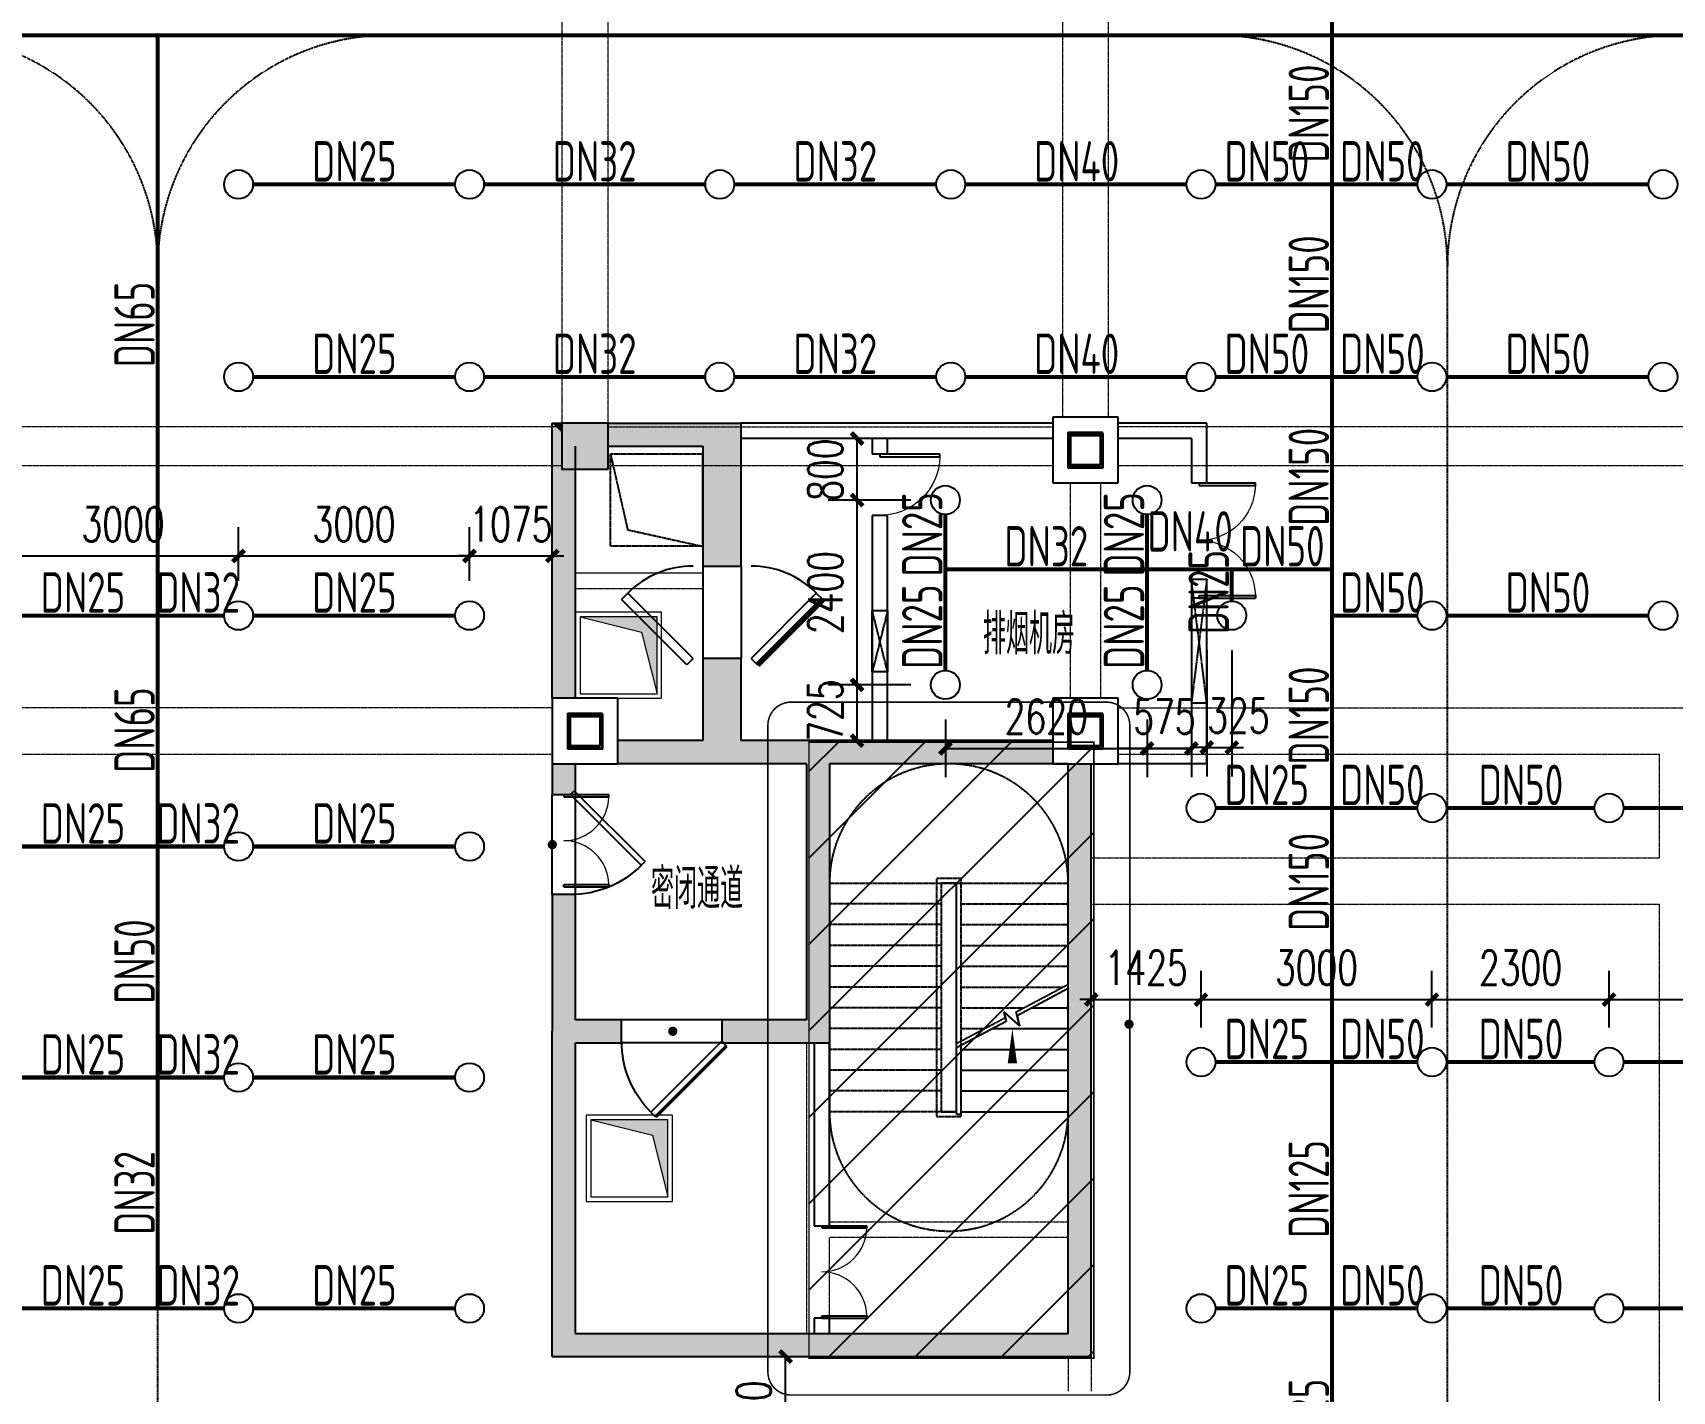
# Model space of a CAD drawing. Extents: x 6824721 to 16538177, y 2478193 to 6665639.
# Drawn here: x 8844542 to 8865834, y 2922876 to 2940521 of the extents above; entities that cross this region are included whole.
import ezdxf

# ---------------------------------------------------------------- set-up
doc = ezdxf.new("R2010")
doc.units = 0
doc.header["$LTSCALE"] = 10
for name, pattern in [('__DASH', [0.35, 0.25, -0.1]), ('CONTINOUS', [0]), ('DASH', [0.35, 0.25, -0.1])]:
    doc.linetypes.add(name, pattern=pattern)
for name, color, linetype in [('0-wo', 8, 'Continuous'), ('A-PUB_HATCH', 8, 'Continuous'), ('DOOR_FIRE', 4, 'Continuous'), ('PUB_HATCH', 8, 'Continuous'), ('R_人防洗消集水坑', 32, 'Continuous'), ('S-梁-实线', 4, 'CONTINOUS'), ('S-梁-虚线', 4, 'DASH'), ('W-EQUIP_喷头', 7, 'Continuous'), ('W-PIPE-喷淋中', 6, 'Continuous'), ('W-TEXT_喷淋', 7, 'Continuous'), ('W-TWT_DIM', 3, 'Continuous'), ('画水辅助', 6, 'Continuous')]:
    doc.layers.add(name, color=color, linetype=linetype)
doc.layers.add('钢梁', color=141, linetype='Continuous', lineweight=18)
doc.styles.add('8B2_02', font='tssdeng.shx', dxfattribs={"width": 0.7, "bigfont": 'TSSDCHN.shx'})
doc.styles.add('_TCH_DIM_T3', font='SIMPLEX', dxfattribs={"width": 0.705882, "bigfont": 'GBCBIG'})
doc.dimstyles.new('_TWT_ARCH&&150', dxfattribs={"dimtxt": 446.25, "dimasz": 150, "dimexe": 375, "dimexo": 450, "dimgap": 189.375, "dimtad": 1, "dimdec": 0, "dimzin": 0, "dimdsep": 46, "dimtxsty": '_TCH_DIM_T3', "dimblk": 'ARCHTICK', "dimcen": 0.09, "dimclrt": 7, "dimazin": 2, "dimtfac": 1, "dimtdec": 0, "dimtix": 1, "dimtmove": 2, "dimatfit": 3, "dimfxl": 0, "dimtolj": 1, "dimtzin": 0, "dimarcsym": 0})

# ---------------------------------------------------------------- blocks, each defined once
blk = doc.blocks.new('洗消污水集水坑')
at = {"layer": 'R_人防洗消集水坑', "lineweight": 15}
h = blk.add_hatch(color=256, dxfattribs=at)
h.dxf.hatch_style = 1
h.paths.add_polyline_path([(161254, 16997), (162054, 17197), (161054, 17197), (161054, 16197)])
for points in [[(162114, 17257), (160994, 17257), (160994, 16137), (162114, 16137)], [(162054, 17197), (161054, 17197), (161054, 16197), (162054, 16197)]]:
    blk.add_lwpolyline(points, close=True, dxfattribs=at)
blk.add_lwpolyline([(161054, 16197), (161254, 16997), (162054, 17197)], dxfattribs=at)
blk = doc.blocks.new('洗消坑')
at = {"layer": 'R_人防洗消集水坑', "lineweight": 15, "rotation": 270}
for p in [(104188, -142811), (104328, -149346)]:
    blk.add_blockref('洗消污水集水坑', p, dxfattribs=at)
blk = doc.blocks.new('A$C49515278')
at = {"layer": 'A-PUB_HATCH', "linetype": 'DASH'}
for p, q in [((1550, 3100), (0, 3100)), ((0, 3100), (0, 0)), ((2865, 3100), (1550, 3100)), ((1550, 0), (1550, 3100)), ((1820, 1710), (1820, 3100)), ((2090, 1710), (2090, 3100)), ((2360, 1710), (2360, 3100)), ((2630, 1710), (2630, 3100)), ((3222, 2425), (2865, 3100)), ((2900, 1710), (2900, 3033)), ((3170, 1710), (3170, 2523)), ((3404, 2467), (3222, 2425)), ((3224, 2267), (3404, 2467)), ((3297, 2284), (3224, 2267)), ((3632, 1650), (3297, 2284)), ((3440, 1710), (3440, 2013)), ((4580, 1710), (1490, 1710)), ((1490, 1710), (1490, 1390)), ((4580, 1390), (4580, 1710)), ((3632, 1650), (1550, 1650)), ((4520, 1650), (1550, 1650)), ((1550, 1650), (1550, 1450)), ((4520, 1650), (3745, 1650)), ((4520, 1450), (4520, 1650)), ((4520, 1650), (4520, 1450)), ((1490, 1390), (4580, 1390)), ((1550, 1450), (4520, 1450)), ((1550, 1450), (4520, 1450)), ((1820, 1450), (1820, 0)), ((2090, 1450), (2090, 0)), ((2360, 1450), (2360, 0)), ((2630, 1450), (2630, 0)), ((2900, 1450), (2900, 0)), ((3170, 1450), (3170, 0)), ((3440, 1450), (3440, 0)), ((3710, 1450), (3710, 0)), ((3980, 1450), (3980, 0)), ((4250, 1450), (4250, 0)), ((4520, 1450), (4520, 0)), ((0, 0), (1550, 0)), ((1550, 0), (4520, 0))]:
    blk.add_line(p, q, dxfattribs=at)
blk = doc.blocks.new('A$C405108C4')
at = {"color": 252, "linetype": 'DASH'}
for points in [[(151225, -10733), (151025, -12333)], [(151225, -12333), (151025, -10733)], [(147080, -11133), (146880, -11933)], [(147080, -11933), (146880, -11133)]]:
    blk.add_lwpolyline(points, dxfattribs=at)
at = {"layer": '画水辅助', "color": 4}
for points in [[(151025, -12333), (151225, -12333), (151225, -10733), (151025, -10733)], [(146880, -11133), (147080, -11133), (147080, -11933), (146880, -11933)]]:
    blk.add_lwpolyline(points, close=True, dxfattribs=at)
blk = doc.blocks.new('$DorLib2D$00000002')
for p, q in [((-0.5, 0), (-0.5, 0.4875)), ((-0.475, 0.4875), (-0.5, 0.4875)), ((-0.475, 0), (-0.475, 0.4875)), ((0.475, 0), (0.475, 0.4875)), ((0.475, 0.4875), (0.5, 0.4875)), ((0.5, 0), (0.5, 0.4875)), ((-0.5, 0), (-0.475, 0)), ((0.5, 0), (0.475, 0))]:
    blk.add_line(p, q)
at = {"lineweight": 13}
for centre, start, end in [((-0.4875, 0), 0, 88.53072), ((0.4875, 0), 91.46928, 180)]:
    blk.add_arc(centre, 0.4875, start, end, dxfattribs=at)
blk = doc.blocks.new('A$C732B02E5')
at = {"layer": 'DOOR_FIRE', "xscale": -1200, "yscale": -1200, "zscale": 100, "rotation": 90}
blk.add_blockref('$DorLib2D$00000002', (0, -600), dxfattribs=at)
blk = doc.blocks.new('$DorLib2D$00000081')
for p, q in [((-0.207, 0.774), (-0.169, 0.811)), ((0.5, 0.067), (-0.207, 0.774)), ((0.538, 0.104), (-0.169, 0.811)), ((0.5, 0.067), (0.538, 0.104))]:
    blk.add_line(p, q)
blk.add_arc((0.5, 0.067), 1, 135, 180)
blk = doc.blocks.new('_FZH')
blk.add_lwpolyline([(-0.5, -0.5), (0.5, -0.5), (0.5, 0.5), (-0.5, 0.5)], close=True)
at = {"layer": 'PUB_HATCH'}
blk.add_solid([(-0.5, -0.5), (0.5, -0.5), (-0.5, 0.5), (0.5, 0.5)], dxfattribs=at)
blk = doc.blocks.new('$DorLib2D$00000084')
for p, q in [((-0.207, 0.807), (-0.16, 0.854)), ((0.5, 0.1), (-0.207, 0.807)), ((0.5, 0.1), (0.547, 0.147))]:
    blk.add_line(p, q)
at = {"const_width": 0.0333}
blk.add_lwpolyline([(0.547, 0.147), (-0.16, 0.854)], dxfattribs=at)
blk.add_arc((0.5, 0.1), 1, 135, 180)
blk = doc.blocks.new('$DorLib2D$00000075')
for p, q in [((-0.207, 1.02), (-0.136, 1.09)), ((0.5, 0.313), (-0.207, 1.02)), ((0.5, 0.313), (0.571, 0.383)), ((0.5, -0.313), (-0.207, -1.02)), ((0.5, -0.313), (0.571, -0.383)), ((0.571, -0.383), (-0.136, -1.09)), ((-0.207, -1.02), (-0.136, -1.09))]:
    blk.add_line(p, q)
at = {"const_width": 0.0625}
blk.add_lwpolyline([(0.571, 0.383), (-0.136, 1.09)], dxfattribs=at)
for centre, start, end in [((0.5, 0.313), 135, 180), ((0.5, -0.313), 180, 225)]:
    blk.add_arc(centre, 1, start, end)
blk = doc.blocks.new('$DorLib2D$00000001')
for p, q in [((0.45, 0.975), (0.5, 0.975)), ((0.45, 0), (0.45, 0.975)), ((0.5, 0), (0.5, 0.975)), ((0.5, 0), (0.45, 0))]:
    blk.add_line(p, q)
at = {"lineweight": 13}
blk.add_arc((0.475, 0), 0.975, 91.4693, 180, dxfattribs=at)
blk = doc.blocks.new('jkytk')
h = blk.add_hatch()
h.set_pattern_fill('ANSI31', color=252, scale=500)
h.set_pattern_definition([(45, (8493122.4, 3120586.9), (-561.266, 561.266), [])])
h.paths.add_polyline_path([(8552939, 2931952), (8549239, 2931952), (8549239, 2939952), (8552939, 2939952)])
at = {"color": 1, "const_width": 20}
blk.add_lwpolyline([(8552939, 2931952), (8549239, 2931952), (8549239, 2939952), (8552939, 2939952)], close=True, dxfattribs=at)
blk = doc.blocks.new('LIANGMOBAN')
at = {"layer": 'S-梁-实线', "lineweight": 18}
blk.add_line((1983771, 219528), (1982116, 219528), dxfattribs=at)
at = {"layer": 'S-梁-虚线', "color": 8, "lineweight": 18}
for p, q in [((1981941, 229878), (1981941, 221478)), ((1982541, 221478), (1982541, 229878)), ((1988441, 229878), (1988441, 221553)), ((1989041, 221553), (1989041, 229878)), ((1981941, 221428), (1973541, 221428)), ((1982541, 221428), (1988316, 221428)), ((1997316, 221428), (1989166, 221428)), ((1973541, 220928), (1981941, 220928)), ((1982541, 220928), (1988316, 220928)), ((1989166, 220928), (1997316, 220928)), ((1988541, 220703), (1988541, 217903)), ((1988941, 217903), (1988941, 220703)), ((1983771, 219622), (1983771, 219528)), ((1984271, 219622), (1984271, 218422)), ((1982116, 219328), (1983771, 219328)), ((1983771, 219328), (1983771, 218422)), ((1981816, 217778), (1973666, 217778)), ((1989166, 217778), (1997441, 217778)), ((1973666, 217178), (1981816, 217178)), ((1989166, 217178), (1996191, 217178)), ((1996191, 217178), (1996191, 215828)), ((1981816, 216653), (1981816, 215353)), ((1982116, 215353), (1982116, 216653)), ((1996191, 215828), (1988816, 215828)), ((1988816, 215228), (1996191, 215228)), ((1996191, 215228), (1996191, 208778)), ((1984016, 213728), (1982716, 213728)), ((1982716, 213428), (1984016, 213428)), ((1985116, 213428), (1985116, 209653)), ((1985416, 211103), (1985416, 213428)), ((1985416, 211103), (1988516, 211103)), ((1985416, 209653), (1985416, 210903)), ((1985416, 210903), (1988516, 210903)), ((1988516, 209353), (1988516, 208903)), ((1988816, 209353), (1988816, 208903))]:
    blk.add_line(p, q, dxfattribs=at)
blk = doc.blocks.new('_ArchTick')
at = {"color": 0, "linetype": 'ByBlock', "const_width": 0.4}
blk.add_lwpolyline([(-0.5, -0.5), (0.5, 0.5)], dxfattribs=at)
blk = doc.blocks.new('*D548')
at = {"layer": 'Defpoints', "color": 0, "transparency": 16777216}
for p in [(8859789, 2932951), (8860114, 2932951), (8860114, 2931238)]:
    blk.add_point(p, dxfattribs=at)
at = {"layer": 'W-TWT_DIM', "color": 0, "lineweight": -2, "transparency": 16777216}
for p, q in [((8859789, 2932501), (8859789, 2930863)), ((8860114, 2932501), (8860114, 2930863)), ((8859789, 2931238), (8859639, 2931238)), ((8859789, 2931238), (8860114, 2931238)), ((8860114, 2931238), (8860264, 2931238))]:
    blk.add_line(p, q, dxfattribs=at)
at = {"layer": 'W-TWT_DIM', "color": 0, "lineweight": -2, "transparency": 16777216, "xscale": 150, "yscale": 150, "zscale": 150}
blk.add_blockref('_ArchTick', (8859789, 2931238), dxfattribs=at)
at = {"layer": 'W-TWT_DIM', "color": 0, "lineweight": -2, "transparency": 16777216, "xscale": 150, "yscale": 150, "zscale": 150, "rotation": 180}
blk.add_blockref('_ArchTick', (8860114, 2931238), dxfattribs=at)
at = {"layer": 'W-TWT_DIM', "color": 7, "transparency": 16777216, "insert": (8860199, 2931650), "char_height": 446.2, "attachment_point": 5, "style": '_TCH_DIM_T3'}
blk.add_mtext('\\A1;325', dxfattribs=at)
blk = doc.blocks.new('*D549')
at = {"layer": 'Defpoints', "color": 0, "transparency": 16777216}
for p in [(8856394, 2932051), (8859014, 2932051), (8859014, 2931226)]:
    blk.add_point(p, dxfattribs=at)
at = {"layer": 'W-TWT_DIM', "color": 0, "lineweight": -2, "transparency": 16777216}
for p, q in [((8856394, 2931601), (8856394, 2930851)), ((8859014, 2931601), (8859014, 2930851)), ((8856394, 2931226), (8859014, 2931226))]:
    blk.add_line(p, q, dxfattribs=at)
at = {"layer": 'W-TWT_DIM', "color": 0, "lineweight": -2, "transparency": 16777216, "xscale": 150, "yscale": 150, "zscale": 150, "rotation": 180}
blk.add_blockref('_ArchTick', (8856394, 2931226), dxfattribs=at)
at = {"layer": 'W-TWT_DIM', "color": 0, "lineweight": -2, "transparency": 16777216, "xscale": 150, "yscale": 150, "zscale": 150}
blk.add_blockref('_ArchTick', (8859014, 2931226), dxfattribs=at)
at = {"layer": 'W-TWT_DIM', "color": 7, "transparency": 16777216, "insert": (8857704, 2931639), "char_height": 446.2, "attachment_point": 5, "style": '_TCH_DIM_T3'}
blk.add_mtext('\\A1;2620', dxfattribs=at)
blk = doc.blocks.new('*D550')
at = {"layer": 'Defpoints', "color": 0, "transparency": 16777216}
for p in [(8859014, 2932051), (8859589, 2932051), (8859589, 2931226)]:
    blk.add_point(p, dxfattribs=at)
at = {"layer": 'W-TWT_DIM', "color": 0, "lineweight": -2, "transparency": 16777216}
for p, q in [((8859014, 2931601), (8859014, 2930851)), ((8859589, 2931601), (8859589, 2930851)), ((8859014, 2931226), (8859589, 2931226))]:
    blk.add_line(p, q, dxfattribs=at)
at = {"layer": 'W-TWT_DIM', "color": 0, "lineweight": -2, "transparency": 16777216, "xscale": 150, "yscale": 150, "zscale": 150, "rotation": 180}
blk.add_blockref('_ArchTick', (8859014, 2931226), dxfattribs=at)
at = {"layer": 'W-TWT_DIM', "color": 0, "lineweight": -2, "transparency": 16777216, "xscale": 150, "yscale": 150, "zscale": 150}
blk.add_blockref('_ArchTick', (8859589, 2931226), dxfattribs=at)
at = {"layer": 'W-TWT_DIM', "color": 7, "transparency": 16777216, "insert": (8859239, 2931639), "char_height": 446.2, "attachment_point": 5, "style": '_TCH_DIM_T3'}
blk.add_mtext('\\A1;575', dxfattribs=at)
blk = doc.blocks.new('*D853')
at = {"layer": 'Defpoints', "color": 0, "transparency": 16777216}
for p in [(8859714, 2927963), (8858289, 2927151), (8859714, 2927151)]:
    blk.add_point(p, dxfattribs=at)
at = {"layer": 'W-TWT_DIM', "color": 0, "lineweight": -2, "transparency": 16777216}
for p, q in [((8858289, 2927601), (8858289, 2928338)), ((8859714, 2927601), (8859714, 2928338)), ((8858289, 2927963), (8858139, 2927963)), ((8858289, 2927963), (8859714, 2927963)), ((8859714, 2927963), (8859864, 2927963))]:
    blk.add_line(p, q, dxfattribs=at)
at = {"layer": 'W-TWT_DIM', "color": 0, "lineweight": -2, "transparency": 16777216, "xscale": 150, "yscale": 150, "zscale": 150}
blk.add_blockref('_ArchTick', (8858289, 2927963), dxfattribs=at)
at = {"layer": 'W-TWT_DIM', "color": 0, "lineweight": -2, "transparency": 16777216, "xscale": 150, "yscale": 150, "zscale": 150, "rotation": 180}
blk.add_blockref('_ArchTick', (8859714, 2927963), dxfattribs=at)
at = {"layer": 'W-TWT_DIM', "color": 7, "transparency": 16777216, "insert": (8859002, 2928376), "char_height": 446.2, "attachment_point": 5, "style": '_TCH_DIM_T3'}
blk.add_mtext('\\A1;1425', dxfattribs=at)
blk = doc.blocks.new('*D854')
at = {"layer": 'Defpoints', "color": 0, "transparency": 16777216}
for p in [(8862714, 2927963), (8859714, 2927151), (8862714, 2927151)]:
    blk.add_point(p, dxfattribs=at)
at = {"layer": 'W-TWT_DIM', "color": 0, "lineweight": -2, "transparency": 16777216}
for p, q in [((8859714, 2927601), (8859714, 2928338)), ((8862714, 2927601), (8862714, 2928338)), ((8859714, 2927963), (8862714, 2927963))]:
    blk.add_line(p, q, dxfattribs=at)
at = {"layer": 'W-TWT_DIM', "color": 0, "lineweight": -2, "transparency": 16777216, "xscale": 150, "yscale": 150, "zscale": 150, "rotation": 180}
blk.add_blockref('_ArchTick', (8859714, 2927963), dxfattribs=at)
at = {"layer": 'W-TWT_DIM', "color": 0, "lineweight": -2, "transparency": 16777216, "xscale": 150, "yscale": 150, "zscale": 150}
blk.add_blockref('_ArchTick', (8862714, 2927963), dxfattribs=at)
at = {"layer": 'W-TWT_DIM', "color": 7, "transparency": 16777216, "insert": (8861214, 2928376), "char_height": 446.2, "attachment_point": 5, "style": '_TCH_DIM_T3'}
blk.add_mtext('\\A1;3000', dxfattribs=at)
blk = doc.blocks.new('*D855')
at = {"layer": 'Defpoints', "color": 0, "transparency": 16777216}
for p in [(8865014, 2927963), (8862714, 2927151), (8865014, 2927151)]:
    blk.add_point(p, dxfattribs=at)
at = {"layer": 'W-TWT_DIM', "color": 0, "lineweight": -2, "transparency": 16777216}
for p, q in [((8862714, 2927601), (8862714, 2928338)), ((8865014, 2927601), (8865014, 2928338)), ((8862714, 2927963), (8865014, 2927963))]:
    blk.add_line(p, q, dxfattribs=at)
at = {"layer": 'W-TWT_DIM', "color": 0, "lineweight": -2, "transparency": 16777216, "xscale": 150, "yscale": 150, "zscale": 150, "rotation": 180}
blk.add_blockref('_ArchTick', (8862714, 2927963), dxfattribs=at)
at = {"layer": 'W-TWT_DIM', "color": 0, "lineweight": -2, "transparency": 16777216, "xscale": 150, "yscale": 150, "zscale": 150}
blk.add_blockref('_ArchTick', (8865014, 2927963), dxfattribs=at)
at = {"layer": 'W-TWT_DIM', "color": 7, "transparency": 16777216, "insert": (8863864, 2928376), "char_height": 446.2, "attachment_point": 5, "style": '_TCH_DIM_T3'}
blk.add_mtext('\\A1;2300', dxfattribs=at)
blk = doc.blocks.new('*D856')
at = {"layer": 'Defpoints', "color": 0, "transparency": 16777216}
for p in [(8868314, 2927963), (8865014, 2927151), (8868314, 2927151)]:
    blk.add_point(p, dxfattribs=at)
at = {"layer": 'W-TWT_DIM', "color": 0, "lineweight": -2, "transparency": 16777216}
for p, q in [((8865014, 2927601), (8865014, 2928338)), ((8868314, 2927601), (8868314, 2928338)), ((8865014, 2927963), (8868314, 2927963))]:
    blk.add_line(p, q, dxfattribs=at)
at = {"layer": 'W-TWT_DIM', "color": 0, "lineweight": -2, "transparency": 16777216, "xscale": 150, "yscale": 150, "zscale": 150, "rotation": 180}
blk.add_blockref('_ArchTick', (8865014, 2927963), dxfattribs=at)
at = {"layer": 'W-TWT_DIM', "color": 0, "lineweight": -2, "transparency": 16777216, "xscale": 150, "yscale": 150, "zscale": 150}
blk.add_blockref('_ArchTick', (8868314, 2927963), dxfattribs=at)
at = {"layer": 'W-TWT_DIM', "color": 7, "transparency": 16777216, "insert": (8866664, 2928376), "char_height": 446.2, "attachment_point": 5, "style": '_TCH_DIM_T3'}
blk.add_mtext('\\A1;3300', dxfattribs=at)
blk = doc.blocks.new('*D1205')
at = {"layer": 'Defpoints', "color": 0, "transparency": 16777216}
for p in [(8855247, 2935251), (8856394, 2935251), (8856394, 2934451)]:
    blk.add_point(p, dxfattribs=at)
at = {"layer": 'W-TWT_DIM', "color": 0, "lineweight": -2, "transparency": 16777216}
for p, q in [((8855944, 2935251), (8854872, 2935251)), ((8855247, 2934451), (8855247, 2935251)), ((8855944, 2934451), (8854872, 2934451))]:
    blk.add_line(p, q, dxfattribs=at)
at = {"layer": 'W-TWT_DIM', "color": 0, "lineweight": -2, "transparency": 16777216, "xscale": 150, "yscale": 150, "zscale": 150}
for p, rotation in [((8855247, 2935251), 90), ((8855247, 2934451), 270)]:
    blk.add_blockref('_ArchTick', p, dxfattribs=dict(at, rotation=rotation))
at = {"layer": 'W-TWT_DIM', "color": 7, "transparency": 16777216, "insert": (8854835, 2934846), "char_height": 446.2, "attachment_point": 5, "rotation": 90, "style": '_TCH_DIM_T3'}
blk.add_mtext('\\A1;800', dxfattribs=at)
blk = doc.blocks.new('*D1206')
at = {"layer": 'Defpoints', "color": 0, "transparency": 16777216}
for p in [(8855247, 2934451), (8856394, 2934451), (8856394, 2932051)]:
    blk.add_point(p, dxfattribs=at)
at = {"layer": 'W-TWT_DIM', "color": 0, "lineweight": -2, "transparency": 16777216}
for p, q in [((8855944, 2934451), (8854872, 2934451)), ((8855247, 2932051), (8855247, 2934451)), ((8855944, 2932051), (8854872, 2932051))]:
    blk.add_line(p, q, dxfattribs=at)
at = {"layer": 'W-TWT_DIM', "color": 0, "lineweight": -2, "transparency": 16777216, "xscale": 150, "yscale": 150, "zscale": 150}
for p, rotation in [((8855247, 2934451), 90), ((8855247, 2932051), 270)]:
    blk.add_blockref('_ArchTick', p, dxfattribs=dict(at, rotation=rotation))
at = {"layer": 'W-TWT_DIM', "color": 7, "transparency": 16777216, "insert": (8854835, 2933251), "char_height": 446.2, "attachment_point": 5, "rotation": 90, "style": '_TCH_DIM_T3'}
blk.add_mtext('\\A1;2400', dxfattribs=at)
blk = doc.blocks.new('*D1207')
at = {"layer": 'Defpoints', "color": 0, "transparency": 16777216}
for p in [(8855247, 2932051), (8856394, 2932051), (8856394, 2931326)]:
    blk.add_point(p, dxfattribs=at)
at = {"layer": 'W-TWT_DIM', "color": 0, "lineweight": -2, "transparency": 16777216}
for p, q in [((8855944, 2932051), (8854872, 2932051)), ((8855247, 2931326), (8855247, 2932051)), ((8855944, 2931326), (8854872, 2931326))]:
    blk.add_line(p, q, dxfattribs=at)
at = {"layer": 'W-TWT_DIM', "color": 0, "lineweight": -2, "transparency": 16777216, "xscale": 150, "yscale": 150, "zscale": 150}
for p, rotation in [((8855247, 2932051), 90), ((8855247, 2931326), 270)]:
    blk.add_blockref('_ArchTick', p, dxfattribs=dict(at, rotation=rotation))
at = {"layer": 'W-TWT_DIM', "color": 7, "transparency": 16777216, "insert": (8854835, 2931718), "char_height": 446.2, "attachment_point": 5, "rotation": 90, "style": '_TCH_DIM_T3'}
blk.add_mtext('\\A1;725', dxfattribs=at)
blk = doc.blocks.new('*D1219')
at = {"layer": 'Defpoints', "color": 0, "transparency": 16777216}
for p in [(8854103, 2923326), (8854319, 2923326), (8854103, 2921626)]:
    blk.add_point(p, dxfattribs=at)
at = {"layer": 'W-TWT_DIM', "color": 0, "lineweight": -2, "transparency": 16777216}
for p, q in [((8854319, 2921626), (8854319, 2923326)), ((8854553, 2923326), (8854694, 2923326)), ((8854553, 2921626), (8854694, 2921626))]:
    blk.add_line(p, q, dxfattribs=at)
at = {"layer": 'W-TWT_DIM', "color": 0, "lineweight": -2, "transparency": 16777216, "xscale": 150, "yscale": 150, "zscale": 150}
for p, rotation in [((8854319, 2923326), 90), ((8854319, 2921626), 270)]:
    blk.add_blockref('_ArchTick', p, dxfattribs=dict(at, rotation=rotation))
at = {"layer": 'W-TWT_DIM', "color": 7, "transparency": 16777216, "insert": (8853906, 2922476), "char_height": 446.2, "attachment_point": 5, "rotation": 90, "style": '_TCH_DIM_T3'}
blk.add_mtext('\\A1;1700', dxfattribs=at)
blk = doc.blocks.new('*D1581')
at = {"layer": 'Defpoints', "color": 0, "transparency": 16777216}
for p in [(8851289, 2933725), (8850214, 2932951), (8851289, 2932951)]:
    blk.add_point(p, dxfattribs=at)
at = {"layer": 'W-TWT_DIM', "color": 0, "lineweight": -2, "transparency": 16777216}
for p, q in [((8850214, 2933401), (8850214, 2934100)), ((8851289, 2933401), (8851289, 2934100)), ((8850214, 2933725), (8850064, 2933725)), ((8850214, 2933725), (8851289, 2933725)), ((8851289, 2933725), (8851439, 2933725))]:
    blk.add_line(p, q, dxfattribs=at)
at = {"layer": 'W-TWT_DIM', "color": 0, "lineweight": -2, "transparency": 16777216, "xscale": 150, "yscale": 150, "zscale": 150}
blk.add_blockref('_ArchTick', (8850214, 2933725), dxfattribs=at)
at = {"layer": 'W-TWT_DIM', "color": 0, "lineweight": -2, "transparency": 16777216, "xscale": 150, "yscale": 150, "zscale": 150, "rotation": 180}
blk.add_blockref('_ArchTick', (8851289, 2933725), dxfattribs=at)
at = {"layer": 'W-TWT_DIM', "color": 7, "transparency": 16777216, "insert": (8850752, 2934137), "char_height": 446.2, "attachment_point": 5, "style": '_TCH_DIM_T3'}
blk.add_mtext('\\A1;1075', dxfattribs=at)
blk = doc.blocks.new('*D1582')
at = {"layer": 'Defpoints', "color": 0, "transparency": 16777216}
for p in [(8850214, 2933725), (8847214, 2932951), (8850214, 2932951)]:
    blk.add_point(p, dxfattribs=at)
at = {"layer": 'W-TWT_DIM', "color": 0, "lineweight": -2, "transparency": 16777216}
for p, q in [((8847214, 2933401), (8847214, 2934100)), ((8850214, 2933401), (8850214, 2934100)), ((8847214, 2933725), (8850214, 2933725))]:
    blk.add_line(p, q, dxfattribs=at)
at = {"layer": 'W-TWT_DIM', "color": 0, "lineweight": -2, "transparency": 16777216, "xscale": 150, "yscale": 150, "zscale": 150, "rotation": 180}
blk.add_blockref('_ArchTick', (8847214, 2933725), dxfattribs=at)
at = {"layer": 'W-TWT_DIM', "color": 0, "lineweight": -2, "transparency": 16777216, "xscale": 150, "yscale": 150, "zscale": 150}
blk.add_blockref('_ArchTick', (8850214, 2933725), dxfattribs=at)
at = {"layer": 'W-TWT_DIM', "color": 7, "transparency": 16777216, "insert": (8848714, 2934137), "char_height": 446.2, "attachment_point": 5, "style": '_TCH_DIM_T3'}
blk.add_mtext('\\A1;3000', dxfattribs=at)
blk = doc.blocks.new('*D1583')
at = {"layer": 'Defpoints', "color": 0, "transparency": 16777216}
for p in [(8847214, 2933725), (8844214, 2932951), (8847214, 2932951)]:
    blk.add_point(p, dxfattribs=at)
at = {"layer": 'W-TWT_DIM', "color": 0, "lineweight": -2, "transparency": 16777216}
for p, q in [((8844214, 2933401), (8844214, 2934100)), ((8847214, 2933401), (8847214, 2934100)), ((8844214, 2933725), (8847214, 2933725))]:
    blk.add_line(p, q, dxfattribs=at)
at = {"layer": 'W-TWT_DIM', "color": 0, "lineweight": -2, "transparency": 16777216, "xscale": 150, "yscale": 150, "zscale": 150, "rotation": 180}
blk.add_blockref('_ArchTick', (8844214, 2933725), dxfattribs=at)
at = {"layer": 'W-TWT_DIM', "color": 0, "lineweight": -2, "transparency": 16777216, "xscale": 150, "yscale": 150, "zscale": 150}
blk.add_blockref('_ArchTick', (8847214, 2933725), dxfattribs=at)
at = {"layer": 'W-TWT_DIM', "color": 7, "transparency": 16777216, "insert": (8845714, 2934137), "char_height": 446.2, "attachment_point": 5, "style": '_TCH_DIM_T3'}
blk.add_mtext('\\A1;3000', dxfattribs=at)
blk = doc.blocks.new('$TwtSys$00000125')
blk.add_circle((0, 0, 0), 1)

msp = doc.modelspace()

# ---------------------------------------------------------------- hatches: boundary and pattern name
at = {"layer": '0-wo'}
for points in [[(8851414.1, 2935326.5), (8851414.1, 2935451.5), (8851289.1, 2935451.5)], [(8851289.1, 2931876.5), (8851589.1, 2931876.5), (8851589.1, 2935151.5), (8851289.1, 2935451.5)], [(8852014.1, 2935451.5), (8852014.1, 2935151.5), (8853244.1, 2935151.5), (8853744.1, 2935451.5)], [(8853244.1, 2935151.5), (8853244.1, 2933595), (8853744.1, 2933595), (8853744.1, 2935451.5)], [(8853744.1, 2931326.5), (8853744.1, 2932395), (8853244.1, 2932395), (8853244.1, 2931326.5), (8853510.8, 2931226.5)], [(8852139.1, 2931326.5), (8852139.1, 2931026.5), (8853544.1, 2931026.5), (8853510.8, 2931226.5), (8853244.1, 2931326.5)], [(8854755.8, 2931126.5), (8854789.1, 2931326.5), (8853744.1, 2931326.5), (8853510.8, 2931226.5), (8853544.1, 2931026.5), (8854589.1, 2931026.5)], [(8855544.1, 2931026.5), (8855544.1, 2931326.5), (8854789.1, 2931326.5), (8854755.8, 2931126.5), (8854889.1, 2931026.5)], [(8857789.1, 2931026.5), (8857789.1, 2931326.5), (8855544.1, 2931326.5), (8855544.1, 2931026.5)], [(8851589.1, 2931026.5), (8851289.1, 2931026.5), (8851289.1, 2930626.5), (8851589.1, 2930626.5)], [(8854755.8, 2931126.5), (8854589.1, 2931026.5), (8854589.1, 2927701.5), (8854889.1, 2927401.5), (8854889.1, 2931026.5)], [(8858289.1, 2931026.5), (8857989.1, 2931026.5), (8857989.1, 2923626.5), (8858289.1, 2923326.5)], [(8851589.1, 2927701.5), (8851589.1, 2929326.5), (8851289.1, 2929326.5), (8851289.1, 2927551.5), (8851489.1, 2927551.5)], [(8851589.1, 2927401.5), (8852189.1, 2927401.5), (8852189.1, 2927701.5), (8851589.1, 2927701.5), (8851489.1, 2927551.5)], [(8854589.1, 2927701.5), (8853489.1, 2927701.5), (8853489.1, 2927401.5), (8854889.1, 2927401.5)], [(8851289.1, 2923326.5), (8851589.1, 2923626.5), (8851589.1, 2927401.5), (8851489.1, 2927551.5), (8851289.1, 2927551.5)], [(8851589.1, 2923626.5), (8851289.1, 2923326.5), (8854789.1, 2923326.5), (8854789.1, 2923626.5)], [(8854789.1, 2923626.5), (8854789.1, 2923326.5), (8858289.1, 2923326.5), (8857989.1, 2923626.5)]]:
    msp.add_hatch(color=8, dxfattribs=at).paths.add_polyline_path(points)

# ---------------------------------------------------------------- linework, layer by layer
at = {"layer": '0-wo', "color": 8}
for p, q in [((8858639.1, 2935526.5), (8857789.1, 2935526.5)), ((8857789.1, 2935526.5), (8857789.1, 2934676.5)), ((8858639.1, 2935526.5), (8857789.1, 2935526.5)), ((8857789.1, 2935526.5), (8857789.1, 2934676.5)), ((8858639.1, 2934676.5), (8858639.1, 2935526.5)), ((8858639.1, 2934676.5), (8858639.1, 2935526.5)), ((8851289.1, 2935451.5), (8851414.1, 2935451.5)), ((8851289.1, 2931876.5), (8851289.1, 2935451.5)), ((8852014.1, 2935451.5), (8853744.1, 2935451.5)), ((8853744.1, 2933595), (8853744.1, 2935451.5)), ((8855544.1, 2935451.5), (8853744.1, 2935451.5)), ((8853744.1, 2935251.5), (8853744.1, 2935451.5)), ((8857789.1, 2935451.5), (8855544.1, 2935451.5)), ((8859789.1, 2935451.5), (8858639.1, 2935451.5)), ((8859789.1, 2934676.5), (8859789.1, 2935451.5)), ((8851589.1, 2931876.5), (8851589.1, 2935151.5)), ((8852014.1, 2935151.5), (8853244.1, 2935151.5)), ((8853244.1, 2935151.5), (8853244.1, 2933595)), ((8855444.1, 2935251.5), (8853744.1, 2935251.5)), ((8855444.1, 2935251.5), (8855444.1, 2935051.5)), ((8855644.1, 2935051.5), (8855644.1, 2935251.5)), ((8857789.1, 2935251.5), (8855644.1, 2935251.5)), ((8859589.1, 2935251.5), (8858639.1, 2935251.5)), ((8859589.1, 2935251.5), (8859589.1, 2934676.5)), ((8855444.1, 2935051.5), (8855644.1, 2935051.5)), ((8857789.1, 2934676.5), (8858639.1, 2934676.5)), ((8857789.1, 2934676.5), (8858639.1, 2934676.5)), ((8859589.1, 2934676.5), (8859789.1, 2934676.5)), ((8855644.1, 2934251.5), (8855444.1, 2934251.5)), ((8855444.1, 2934251.5), (8855444.1, 2931326.5)), ((8855644.1, 2931326.5), (8855644.1, 2934251.5)), ((8853244.1, 2933595), (8853244.1, 2932395)), ((8853244.1, 2933595), (8853744.1, 2933595)), ((8853744.1, 2933595), (8853744.1, 2932395)), ((8859789.1, 2933176.5), (8859589.1, 2933176.5)), ((8859589.1, 2933176.5), (8859589.1, 2931226.5)), ((8859789.1, 2931026.5), (8859789.1, 2933176.5)), ((8853744.1, 2932395), (8853244.1, 2932395)), ((8853244.1, 2932395), (8853244.1, 2931326.5)), ((8853744.1, 2931326.5), (8853744.1, 2932395)), ((8852139.1, 2931876.5), (8851289.1, 2931876.5)), ((8851289.1, 2931876.5), (8851289.1, 2931026.5)), ((8852139.1, 2931876.5), (8851289.1, 2931876.5)), ((8851289.1, 2931876.5), (8851289.1, 2931026.5)), ((8852139.1, 2931026.5), (8852139.1, 2931876.5)), ((8852139.1, 2931026.5), (8852139.1, 2931876.5)), ((8858639.1, 2931876.5), (8857789.1, 2931876.5)), ((8857789.1, 2931876.5), (8857789.1, 2931026.5)), ((8858639.1, 2931876.5), (8857789.1, 2931876.5)), ((8857789.1, 2931876.5), (8857789.1, 2931026.5)), ((8858639.1, 2931026.5), (8858639.1, 2931876.5)), ((8858639.1, 2931026.5), (8858639.1, 2931876.5)), ((8853244.1, 2931326.5), (8852139.1, 2931326.5)), ((8854789.1, 2931326.5), (8853744.1, 2931326.5)), ((8855544.1, 2931326.5), (8854789.1, 2931326.5)), ((8857789.1, 2931326.5), (8855544.1, 2931326.5)), ((8851289.1, 2931026.5), (8852139.1, 2931026.5)), ((8851289.1, 2931026.5), (8851289.1, 2930626.5)), ((8851289.1, 2931026.5), (8852139.1, 2931026.5)), ((8851589.1, 2930626.5), (8851589.1, 2931026.5)), ((8853544.1, 2931026.5), (8852139.1, 2931026.5)), ((8854589.1, 2931026.5), (8853544.1, 2931026.5)), ((8854589.1, 2931026.5), (8854589.1, 2927701.5)), ((8854889.1, 2931026.5), (8854889.1, 2927401.5)), ((8855544.1, 2931026.5), (8854889.1, 2931026.5)), ((8857789.1, 2931026.5), (8855544.1, 2931026.5)), ((8857789.1, 2931026.5), (8858639.1, 2931026.5)), ((8857789.1, 2931026.5), (8858639.1, 2931026.5)), ((8857989.1, 2923626.5), (8857989.1, 2931026.5)), ((8858289.1, 2923326.5), (8858289.1, 2931026.5)), ((8859589.1, 2931226.5), (8858639.1, 2931226.5)), ((8859789.1, 2931026.5), (8858639.1, 2931026.5)), ((8851289.1, 2929326.5), (8851289.1, 2930626.5)), ((8851289.1, 2930626.5), (8851589.1, 2930626.5)), ((8851589.1, 2929326.5), (8851589.1, 2930626.5)), ((8851589.1, 2929326.5), (8851289.1, 2929326.5)), ((8851289.1, 2929326.5), (8851289.1, 2927551.5)), ((8851589.1, 2927701.5), (8851589.1, 2929326.5)), ((8857989.1, 2928105.2), (8857325.8, 2927754.2)), ((8857989.1, 2926506.5), (8857989.1, 2928105.2)), ((8857519.2, 2927856.5), (8857989.1, 2927856.5)), ((8852189.1, 2927701.5), (8851589.1, 2927701.5)), ((8852189.1, 2927401.5), (8852189.1, 2927701.5)), ((8853489.1, 2927701.5), (8852189.1, 2927701.5)), ((8854589.1, 2927701.5), (8853489.1, 2927701.5)), ((8853489.1, 2927701.5), (8853489.1, 2927401.5)), ((8857184.7, 2927679.5), (8856539.1, 2927337.8)), ((8857356, 2927622.6), (8857156.4, 2927802.9)), ((8857156.4, 2927802.9), (8857184.7, 2927679.5)), ((8857325.8, 2927754.2), (8857356, 2927622.6)), ((8851289.1, 2923326.5), (8851289.1, 2927551.5)), ((8851589.1, 2927401.5), (8852189.1, 2927401.5)), ((8851589.1, 2923626.5), (8851589.1, 2927401.5)), ((8853489.1, 2927401.5), (8852189.1, 2927401.5)), ((8853489.1, 2927401.5), (8854889.1, 2927401.5)), ((8854689.1, 2927401.5), (8854689.1, 2925026.5)), ((8854889.1, 2925026.5), (8854889.1, 2927401.5)), ((8857009, 2927586.5), (8857989.1, 2927586.5)), ((8856539.1, 2926506.5), (8856539.1, 2927337.8)), ((8856539.1, 2926476.5), (8856539.1, 2927337.8)), ((8856599.1, 2926476.5), (8856599.1, 2927369.5)), ((8856599.1, 2927316.5), (8857989.1, 2927316.5)), ((8856599.1, 2927046.5), (8857989.1, 2927046.5)), ((8856599.1, 2926776.5), (8857989.1, 2926776.5)), ((8856539.1, 2926476.5), (8856599.1, 2926476.5)), ((8856599.1, 2926506.5), (8857989.1, 2926506.5)), ((8854689.1, 2925026.5), (8854889.1, 2925026.5)), ((8854889.1, 2923826.5), (8854689.1, 2923826.5)), ((8854689.1, 2923826.5), (8854689.1, 2923626.5)), ((8854889.1, 2923626.5), (8854889.1, 2923826.5)), ((8851589.1, 2923626.5), (8854789.1, 2923626.5)), ((8854789.1, 2923626.5), (8857989.1, 2923626.5)), ((8851289.1, 2923326.5), (8854789.1, 2923326.5)), ((8854789.1, 2923326.5), (8858289.1, 2923326.5))]:
    msp.add_line(p, q, dxfattribs=at)
at = {"layer": '0-wo', "color": 8, "linetype": '__DASH', "ltscale": 1.5}
for points in [[(8880089.1, 2937489), (8880089.1, 2892651.5, 0.4142136), (8883089.1, 2889651.5), (8894639.1, 2889651.5, 0.4142136), (8897639.1, 2892651.5), (8897639.1, 2937489, 0.4142136), (8894639.1, 2940489), (8714789.1, 2940489, 0.4142136), (8711789.1, 2937489), (8711789.1, 2879751.5, 0.4142136), (8714789.1, 2876751.5), (8724989.1, 2876751.5)], [(8843164.1, 2940489, -0.4142136), (8846164.1, 2937489)], [(8849164.1, 2940489, 0.4142136), (8846164.1, 2937489)], [(8859914.1, 2940489, -0.4142136), (8862914.1, 2937489)], [(8865914.1, 2940489, 0.4142136), (8862914.1, 2937489)], [(8813284.6, 2784317.7), (8845393.5, 2819978.2, 0.185339), (8846164.1, 2821985.6), (8846164.1, 2937489)], [(8849164.1, 2851001.5), (8859914.1, 2851001.5, 0.4142136), (8862914.1, 2854001.5), (8862914.1, 2937489)]]:
    msp.add_lwpolyline(points, format="xyb", dxfattribs=at)
at = {"layer": '0-wo', "color": 8, "lineweight": 35}
for points in [[(8858439.1, 2935326.5), (8857989.1, 2935326.5), (8857989.1, 2934876.5), (8858439.1, 2934876.5)], [(8858439.1, 2935326.5), (8857989.1, 2935326.5), (8857989.1, 2934876.5), (8858439.1, 2934876.5)], [(8858409.1, 2934906.5), (8858019.1, 2934906.5), (8858019.1, 2935296.5), (8858409.1, 2935296.5)], [(8851939.1, 2931676.5), (8851489.1, 2931676.5), (8851489.1, 2931226.5), (8851939.1, 2931226.5)], [(8851939.1, 2931676.5), (8851489.1, 2931676.5), (8851489.1, 2931226.5), (8851939.1, 2931226.5)], [(8858439.1, 2931676.5), (8857989.1, 2931676.5), (8857989.1, 2931226.5), (8858439.1, 2931226.5)], [(8858439.1, 2931676.5), (8857989.1, 2931676.5), (8857989.1, 2931226.5), (8858439.1, 2931226.5)], [(8851909.1, 2931256.5), (8851519.1, 2931256.5), (8851519.1, 2931646.5), (8851909.1, 2931646.5)], [(8858409.1, 2931256.5), (8858019.1, 2931256.5), (8858019.1, 2931646.5), (8858409.1, 2931646.5)]]:
    msp.add_lwpolyline(points, close=True, dxfattribs=at)
at = {"layer": '0-wo', "color": 8, "linetype": 'DASH'}
for points in [[(8852044.1, 2935051.5), (8853238.6, 2935051.5), (8853238.6, 2933851.5), (8852044.1, 2933851.5), (8852044.1, 2935051.5)], [(8852044.1, 2935051.5), (8852267.7, 2934065.9), (8853238.6, 2933851.5)]]:
    msp.add_lwpolyline(points, dxfattribs=at)
at = {"layer": '0-wo', "color": 8, "linetype": 'DASH', "const_width": 20}
msp.add_lwpolyline([(8858489.1, 2922826.5), (8854389.1, 2922826.5, -0.4142136), (8854089.1, 2923126.5), (8854089.1, 2931526.5, -0.4142136), (8854389.1, 2931826.5), (8858489.1, 2931826.5, -0.4142136), (8858789.1, 2931526.5), (8858789.1, 2923126.5, -0.4142136)], format="xyb", close=True, dxfattribs=at)
at = {"layer": '0-wo', "color": 8, "const_width": 60}
for points in [[(8851300.4, 2930004.2, 1), (8851277.7, 2929948.7, 1)], [(8852883.9, 2927551.5, 1), (8852823.9, 2927551.5, 1)], [(8852883.9, 2927551.5, 1), (8852823.9, 2927551.5, 1)], [(8852883.9, 2927551.5, 1), (8852823.9, 2927551.5, 1)], [(8852883.9, 2927551.5, 1), (8852823.9, 2927551.5, 1)], [(8858749.5, 2927643.5, 1), (8858809.5, 2927643.5, 1)], [(8858749.5, 2927643.5, 1), (8858809.5, 2927643.5, 1)], [(8858749.5, 2927643.5, 1), (8858809.5, 2927643.5, 1)], [(8858749.5, 2927643.5, 1), (8858809.5, 2927643.5, 1)]]:
    msp.add_lwpolyline(points, format="xyb", close=True, dxfattribs=at)
at = {"layer": '0-wo', "color": 8}
msp.add_lwpolyline([(8857264.1, 2926371.5, 0, 0, 0), (8857264.1, 2927586.5, 0, 120, 0), (8857264.1, 2927136.5, 0, 0, 0)], format="xyseb", dxfattribs=at)
at = {"layer": '0-wo', "color": 8, "linetype": 'DASH'}
for centre, start, end in [((8856439.1, 2929476.5), 0, 180), ((8856439.1, 2926506.5), 180, 0)]:
    msp.add_arc(centre, 1550, start, end, dxfattribs=at)
at = {"layer": 'W-PIPE-喷淋中', "ltscale": 1.5, "const_width": 52.5}
for points in [[(8861414.1, 2941951.5), (8861414.1, 2940489)], [(8836714.1, 2940489), (8846164.1, 2940489)], [(8846164.1, 2932951.5), (8846164.1, 2940489)], [(8846164.1, 2940489), (8861414.1, 2940489)], [(8861414.1, 2940489), (8861414.1, 2938551.5)], [(8861414.1, 2940489), (8891202.1, 2940489)], [(8847401.6, 2938551.5), (8850026.6, 2938551.5)], [(8850401.6, 2938551.5), (8853276.6, 2938551.5)], [(8853651.6, 2938551.5), (8856276.6, 2938551.5)], [(8856651.6, 2938551.5), (8859526.6, 2938551.5)], [(8859901.6, 2938551.5), (8861414.1, 2938551.5)], [(8861414.1, 2938551.5), (8861414.1, 2936051.5)], [(8861414.1, 2938551.5), (8862526.6, 2938551.5)], [(8862901.6, 2938551.5), (8865526.6, 2938551.5)], [(8850026.6, 2936051.5), (8847401.6, 2936051.5)], [(8853276.6, 2936051.5), (8850401.6, 2936051.5)], [(8856276.6, 2936051.5), (8853651.6, 2936051.5)], [(8859526.6, 2936051.5), (8856651.6, 2936051.5)], [(8861414.1, 2936051.5), (8859901.6, 2936051.5)], [(8861414.1, 2936051.5), (8861414.1, 2933551.5)], [(8862526.6, 2936051.5), (8861414.1, 2936051.5)], [(8865526.6, 2936051.5), (8862901.6, 2936051.5)], [(8856394.1, 2934264), (8856394.1, 2933551.5)], [(8859014.1, 2934264), (8859014.1, 2933551.5)], [(8856394.1, 2933551.5), (8856394.1, 2932239)], [(8856394.1, 2933551.5), (8859014.1, 2933551.5)], [(8859014.1, 2933551.5), (8859014.1, 2932239)], [(8859014.1, 2933551.5), (8860114.1, 2933551.5)], [(8860114.1, 2933139), (8860114.1, 2933551.5)], [(8860114.1, 2933551.5), (8861414.1, 2933551.5)], [(8861414.1, 2933551.5), (8861414.1, 2932951.5)], [(8846164.1, 2932951.5), (8844401.6, 2932951.5)], [(8847026.6, 2932951.5), (8846164.1, 2932951.5)], [(8846164.1, 2929951.5), (8846164.1, 2932951.5)], [(8850026.6, 2932951.5), (8847401.6, 2932951.5)], [(8862526.6, 2932951.5), (8861414.1, 2932951.5)], [(8861414.1, 2932951.5), (8861414.1, 2930451.5)], [(8862901.6, 2932951.5), (8865526.6, 2932951.5)], [(8861414.1, 2930451.5), (8859901.6, 2930451.5)], [(8862526.6, 2930451.5), (8861414.1, 2930451.5)], [(8861414.1, 2930451.5), (8861414.1, 2927151.5)], [(8862901.6, 2930451.5), (8864826.6, 2930451.5)], [(8865201.6, 2930451.5), (8868126.6, 2930451.5)], [(8846164.1, 2929951.5), (8844401.6, 2929951.5)], [(8847026.6, 2929951.5), (8846164.1, 2929951.5)], [(8846164.1, 2926951.5), (8846164.1, 2929951.5)], [(8850026.6, 2929951.5), (8847401.6, 2929951.5)], [(8846164.1, 2926951.5), (8844401.6, 2926951.5)], [(8847026.6, 2926951.5), (8846164.1, 2926951.5)], [(8846164.1, 2923951.5), (8846164.1, 2926951.5)], [(8850026.6, 2926951.5), (8847401.6, 2926951.5)], [(8861414.1, 2927151.5), (8859901.6, 2927151.5)], [(8862526.6, 2927151.5), (8861414.1, 2927151.5)], [(8861414.1, 2927151.5), (8861414.1, 2923951.5)], [(8862901.6, 2927151.5), (8864826.6, 2927151.5)], [(8865201.6, 2927151.5), (8868126.6, 2927151.5)], [(8846164.1, 2923951.5), (8844401.6, 2923951.5)], [(8847026.6, 2923951.5), (8846164.1, 2923951.5)], [(8850026.6, 2923951.5), (8847401.6, 2923951.5)], [(8861414.1, 2923951.5), (8859901.6, 2923951.5)], [(8862526.6, 2923951.5), (8861414.1, 2923951.5)], [(8861414.1, 2923951.5), (8861414.1, 2920951.5)], [(8862901.6, 2923951.5), (8864826.6, 2923951.5)], [(8865201.6, 2923951.5), (8868126.6, 2923951.5)]]:
    msp.add_lwpolyline(points, dxfattribs=at)

# ---------------------------------------------------------------- block references
msp.add_blockref('jkytk', (305383.7, -8645.8))
at = {"layer": '0-wo', "color": 8}
for name, p in [('A$C405108C4', (8708564.1, 2944151.5)), ('洗消坑', (8731264.1, 3236801.5)), ('A$C732B02E5', (8851439.1, 2930626.5))]:
    msp.add_blockref(name, p, dxfattribs=at)
for name, p, xscale, yscale, zscale, rotation in [('_FZH', (8851714.1, 2935151.5), 600, 600, 600, 90), ('$DorLib2D$00000001', (8855544.1, 2934651.5), 800, -800, 200, 90), ('$DorLib2D$00000002', (8859689.1, 2933926.5), 1500, -1500, 200, 90), ('$DorLib2D$00000075', (8853494.1, 2932995), 1200, 1200, 500, 270), ('$DorLib2D$00000081', (8851439.1, 2929976.5), 1300, -1300, 300, 90), ('$DorLib2D$00000084', (8852839.1, 2927551.5), -1300, 1300, 300, 180), ('$DorLib2D$00000002', (8854789.1, 2924426.5), 1200, 1200, 200, 270)]:
    msp.add_blockref(name, p, dxfattribs=dict(at, xscale=xscale, yscale=yscale, zscale=zscale, rotation=rotation))
at = {"layer": '0-wo', "color": 8, "rotation": 270}
msp.add_blockref('A$C49515278', (8854889.1, 2931026.5), dxfattribs=at)
at = {"layer": 'W-EQUIP_喷头', "xscale": 187.5, "yscale": 187.5, "zscale": 187.5}
for p in [(8847214.1, 2938551.5), (8850214.1, 2938551.5), (8853464.1, 2938551.5), (8856464.1, 2938551.5), (8859714.1, 2938551.5), (8862714.1, 2938551.5), (8865714.1, 2938551.5), (8847214.1, 2936051.5), (8850214.1, 2936051.5), (8853464.1, 2936051.5), (8856464.1, 2936051.5), (8859714.1, 2936051.5), (8862714.1, 2936051.5), (8865714.1, 2936051.5), (8856394.1, 2934451.5), (8859014.1, 2934451.5), (8847214.1, 2932951.5), (8850214.1, 2932951.5), (8860114.1, 2932951.5), (8862714.1, 2932951.5), (8865714.1, 2932951.5), (8856394.1, 2932051.5), (8859014.1, 2932051.5), (8859714.1, 2930451.5), (8862714.1, 2930451.5), (8865014.1, 2930451.5), (8847214.1, 2929951.5), (8850214.1, 2929951.5), (8859714.1, 2927151.5), (8862714.1, 2927151.5), (8865014.1, 2927151.5), (8847214.1, 2926951.5), (8850214.1, 2926951.5), (8847214.1, 2923951.5), (8850214.1, 2923951.5), (8859714.1, 2923951.5), (8862714.1, 2923951.5), (8865014.1, 2923951.5)]:
    msp.add_blockref('$TwtSys$00000125', p, dxfattribs=at)
at = {"layer": '钢梁', "color": 6}
msp.add_blockref('LIANGMOBAN', (6869472.7, 2713973), dxfattribs=at)

# ---------------------------------------------------------------- texts
at = {"layer": '0-wo', "color": 6, "style": '8B2_02', "width": 0.6}
for s, p in [('排烟机房', (8856881.4, 2932448.1)), ('密闭通道', (8852570.8, 2929140.3))]:
    msp.add_text(s, height=525, dxfattribs=at).set_placement(p)
at = {"layer": 'W-TEXT_喷淋', "style": '8B2_02', "width": 0.7}
for s, p in [('DN150', (8861376.6, 2938834.7)), ('DN150', (8861376.6, 2936615.9)), ('DN65', (8846126.6, 2936176)), ('DN150', (8861376.6, 2934115.9)), ('DN25', (8856356.6, 2933457.3)), ('DN25', (8858976.6, 2933457.3)), ('DN25', (8860076.6, 2932707.3)), ('DN25', (8856356.6, 2932257.3)), ('DN25', (8858976.6, 2932257.3)), ('DN150', (8861376.6, 2931015.9)), ('DN65', (8846126.6, 2930907.3)), ('DN150', (8861376.6, 2928854.1)), ('DN50', (8846126.6, 2927907.3)), ('DN32', (8846126.6, 2924907.3)), ('DN125', (8861376.6, 2924865.9)), ('DN125', (8861376.6, 2921765.9))]:
    msp.add_text(s, height=525, rotation=90, dxfattribs=at).set_placement(p)
for s, p in [('DN25', (8848169.9, 2938589)), ('DN32', (8851294.9, 2938589)), ('DN32', (8854419.9, 2938589)), ('DN40', (8857544.9, 2938589)), ('DN50', (8860019.9, 2938589)), ('DN50', (8861519.9, 2938589)), ('DN50', (8863669.9, 2938589)), ('DN25', (8848169.9, 2936089)), ('DN32', (8851294.9, 2936089)), ('DN32', (8854419.9, 2936089)), ('DN40', (8857544.9, 2936089)), ('DN50', (8860019.9, 2936089)), ('DN50', (8861519.9, 2936089)), ('DN50', (8863669.9, 2936089)), ('DN40', (8859019.9, 2933781.6)), ('DN32', (8857159.9, 2933589)), ('DN50', (8860219.9, 2933589)), ('DN25', (8844644.9, 2932989)), ('DN32', (8846144.9, 2932989)), ('DN25', (8848169.9, 2932989)), ('DN50', (8861519.9, 2932989)), ('DN50', (8863669.9, 2932989)), ('DN25', (8860019.9, 2930489)), ('DN50', (8861519.9, 2930489)), ('DN50', (8863319.9, 2930489)), ('DN25', (8844644.9, 2929989)), ('DN32', (8846144.9, 2929989)), ('DN25', (8848169.9, 2929989)), ('DN25', (8860019.9, 2927189)), ('DN50', (8861519.9, 2927189)), ('DN50', (8863319.9, 2927189)), ('DN25', (8844644.9, 2926989)), ('DN32', (8846144.9, 2926989)), ('DN25', (8848169.9, 2926989)), ('DN25', (8844644.9, 2923989)), ('DN32', (8846144.9, 2923989)), ('DN25', (8848169.9, 2923989)), ('DN25', (8860019.9, 2923989)), ('DN50', (8861519.9, 2923989)), ('DN50', (8863319.9, 2923989))]:
    msp.add_text(s, height=525, dxfattribs=at).set_placement(p)

# ---------------------------------------------------------------- dimensions: what is measured, and where the dimension line sits
at = {"layer": 'W-TWT_DIM'}
for base, p1, p2, angle, picture, middle in [((8855247.1, 2935251.5), (8856394.1, 2934451.5), (8856394.1, 2935251.5), 90, '*D1205', (8854834.6, 2934845.6)), ((8860114.1, 2931237.6), (8859789.1, 2932951.5), (8860114.1, 2932951.5), 0, '*D548', (8860198.9, 2931650.1)), ((8855247.1, 2932051.5), (8856394.1, 2931326.5), (8856394.1, 2932051.5), 90, '*D1207', (8854834.6, 2931717.7)), ((8859589.1, 2931226.5), (8859014.1, 2932051.5), (8859589.1, 2932051.5), 0.00001, '*D550', (8859238.7, 2931639))]:
    dim = msp.add_linear_dim(base=base, p1=p1, p2=p2, angle=angle, dimstyle='_TWT_ARCH&&150', dxfattribs=at)
    dim.commit()
    dim.dimension.update_dxf_attribs({"geometry": picture, "text_midpoint": middle, "dimtype": 129})
for p1, p2, distance, picture, middle in [((8844214.1, 2932951.5), (8847214.1, 2932951.5), 773.4, '*D1583', (8845714.1, 2934137.3)), ((8847214.1, 2932951.5), (8850214.1, 2932951.5), 773.4, '*D1582', (8848714.1, 2934137.3)), ((8850214.1, 2932951.5), (8851289.1, 2932951.5), 773.4, '*D1581', (8850751.6, 2934137.3)), ((8856394.1, 2932051.5), (8856394.1, 2934451.5), 1147, '*D1206', (8854834.6, 2933251.5)), ((8856394.1, 2932051.5), (8859014.1, 2932051.5), -825, '*D549', (8857704.1, 2931639)), ((8858289.1, 2927151.5), (8859714.1, 2927151.5), 811.6, '*D853', (8859001.6, 2928375.6)), ((8859714.1, 2927151.5), (8862714.1, 2927151.5), 811.6, '*D854', (8861214.1, 2928375.6)), ((8862714.1, 2927151.5), (8865014.1, 2927151.5), 811.6, '*D855', (8863864.1, 2928375.6)), ((8865014.1, 2927151.5), (8868314.1, 2927151.5), 811.6, '*D856', (8866664.1, 2928375.6)), ((8854102.8, 2921626.5), (8854102.8, 2923326.5), -216.1, '*D1219', (8853906.3, 2922476.5))]:
    dim = msp.add_aligned_dim(p1=p1, p2=p2, distance=distance, dimstyle='_TWT_ARCH&&150', dxfattribs=at)
    dim.commit()
    dim.dimension.update_dxf_attribs({"geometry": picture, "text_midpoint": middle})

doc.saveas('drawing.dxf')
